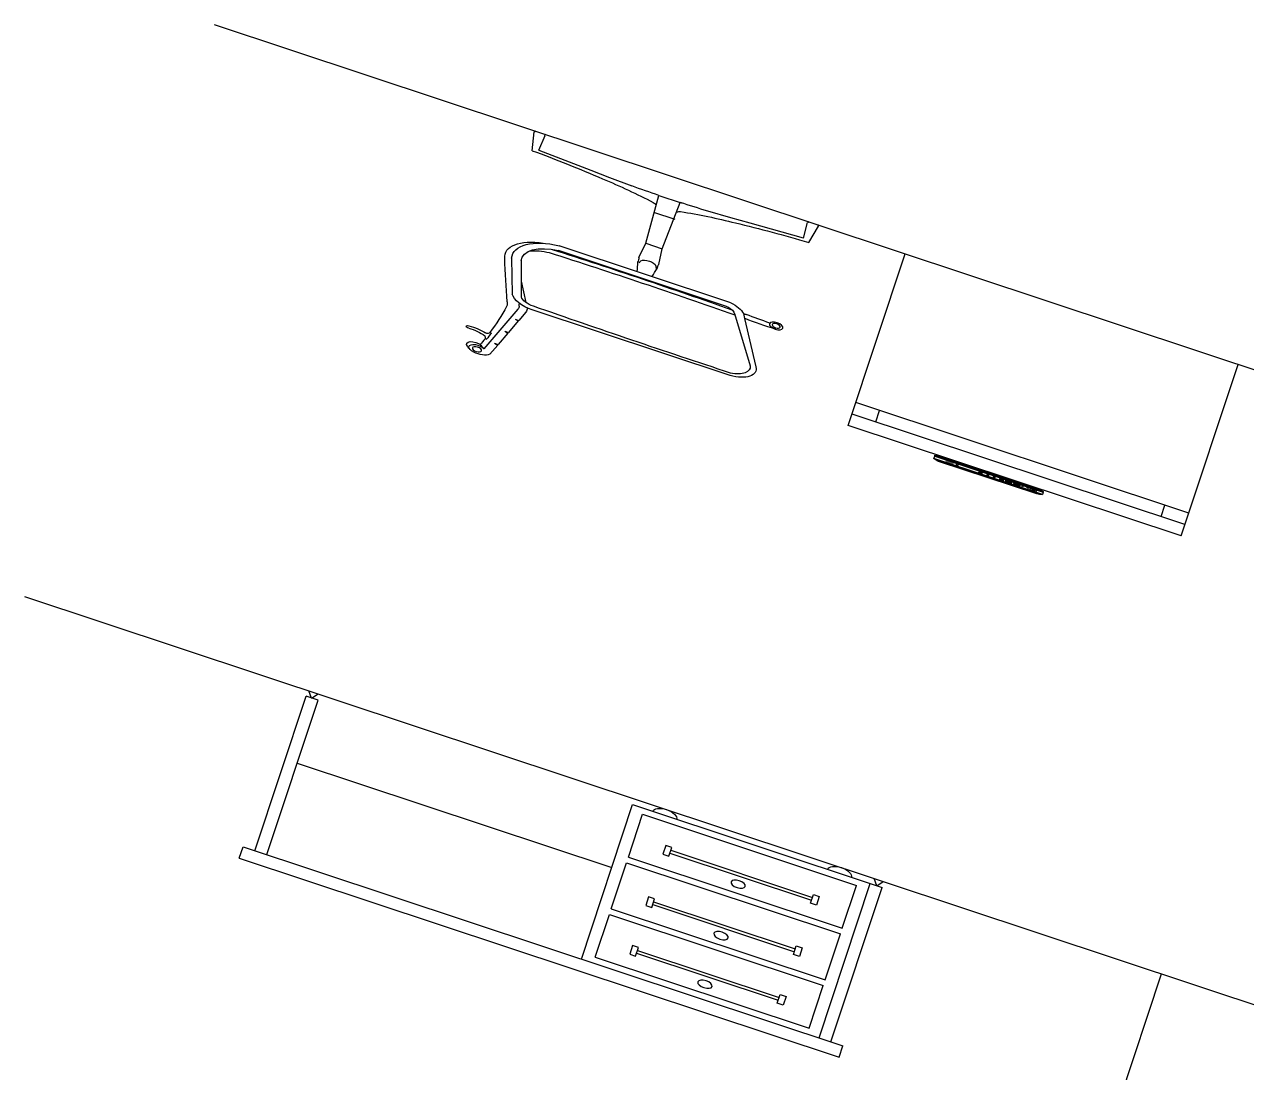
# Model space of a CAD drawing. Header units: millimetres. Extents: x -36495272392165 to 352544598049420, y -228287860276617 to 83349.
# Drawn here: x -12533222067275 to 30016915831593, y -56886470213052 to -20409647654438 of the extents above; entities that cross this region are included whole.
import ezdxf

# ---------------------------------------------------------------- set-up
doc = ezdxf.new("R2010")
doc.units = ezdxf.units.MM
doc.header["$MEASUREMENT"] = 0

# ---------------------------------------------------------------- blocks, each defined once
blk = doc.blocks.new('working_place (2)')
for p, q in [((617.7, 5781.7), (1879.2, 5781.7)), ((617.7, 5781.7), (617.7, 5731.7)), ((1879.2, 5781.7), (1879.2, 5731.7)), ((2437.7, 5781.7), (2437.7, 5031.7)), ((617.7, 5731.7), (1879.2, 5731.7)), ((642.7, 5731.7), (642.7, 5056.7)), ((667.7, 5731.7), (667.7, 5056.7)), ((1329.2, 5731.7), (1329.2, 5056.7)), ((1829.2, 5731.7), (1829.2, 5056.7)), ((1854.2, 5731.7), (1854.2, 5056.7)), ((1354.2, 5706.7), (1354.2, 5519.2)), ((1354.2, 5706.7), (1804.2, 5706.7)), ((1804.2, 5706.7), (1804.2, 5519.2)), ((1417.7, 5649.2), (1430.2, 5649.2)), ((1417.7, 5611.7), (1417.7, 5649.2)), ((1430.2, 5649.2), (1430.2, 5611.7)), ((1430.2, 5636.7), (1728.2, 5636.7)), ((1740.7, 5649.2), (1728.2, 5649.2)), ((1728.2, 5649.2), (1728.2, 5611.7)), ((1740.7, 5611.7), (1740.7, 5649.2)), ((1430.2, 5611.7), (1417.7, 5611.7)), ((1430.2, 5624.2), (1728.2, 5624.2)), ((1728.2, 5611.7), (1740.7, 5611.7)), ((1354.2, 5519.2), (1804.2, 5519.2)), ((1354.2, 5494.2), (1354.2, 5294.2)), ((1354.2, 5494.2), (1804.2, 5494.2)), ((1804.2, 5494.2), (1804.2, 5294.2)), ((1417.7, 5436.7), (1430.2, 5436.7)), ((1417.7, 5399.2), (1417.7, 5436.7)), ((1430.2, 5436.7), (1430.2, 5399.2)), ((1430.2, 5424.2), (1728.2, 5424.2)), ((1728.2, 5436.7), (1728.2, 5399.2)), ((1740.7, 5436.7), (1728.2, 5436.7)), ((1740.7, 5399.2), (1740.7, 5436.7)), ((1430.2, 5399.2), (1417.7, 5399.2)), ((1430.2, 5411.7), (1728.2, 5411.7)), ((1728.2, 5399.2), (1740.7, 5399.2)), ((667.7, 5331.7), (1329.2, 5331.7)), ((1354.2, 5294.2), (1804.2, 5294.2)), ((1354.2, 5269.2), (1354.2, 5081.7)), ((1354.2, 5269.2), (1804.2, 5269.2)), ((1804.2, 5269.2), (1804.2, 5081.7)), ((1417.7, 5211.7), (1430.2, 5211.7)), ((1417.7, 5174.2), (1417.7, 5211.7)), ((1430.2, 5211.7), (1430.2, 5174.2)), ((1430.2, 5199.2), (1728.2, 5199.2)), ((1740.7, 5211.7), (1728.2, 5211.7)), ((1728.2, 5211.7), (1728.2, 5174.2)), ((1740.7, 5174.2), (1740.7, 5211.7)), ((1430.2, 5174.2), (1417.7, 5174.2)), ((1430.2, 5186.7), (1728.2, 5186.7)), ((1728.2, 5174.2), (1740.7, 5174.2)), ((1354.2, 5081.7), (1804.2, 5081.7)), ((667.7, 5056.7), (642.7, 5056.7)), ((654.2, 5056.7), (644.6, 5031.7)), ((654.2, 5056.7), (663.8, 5031.7)), ((1329.2, 5056.7), (1854.2, 5056.7)), ((1842.7, 5056.7), (1833.1, 5031.7)), ((1842.7, 5056.7), (1852.3, 5031.7)), ((46.1, 5031.7), (20372.3, 5031.7)), ((777.5, 3420.4), (784.7, 3423.4)), ((777.5, 3420.4), (785.3, 3420.4)), ((756.7, 3414.8), (759.7, 3415.2)), ((761.8, 3383.8), (765.3, 3384.3)), ((789.4, 3359.7), (796.7, 3362.6)), ((789.4, 3359.7), (797.2, 3359.7)), ((801.4, 3298.9), (808.6, 3301.8)), ((801.4, 3298.9), (809.2, 3298.9)), ((2199.6, 3281.7), (1499.6, 3281.7)), ((1499.6, 3281.7), (1499.6, 2531.7)), ((2199.6, 3281.7), (2199.6, 2531.7)), ((1244.3, 3239.6), (828.1, 3239.6)), ((2199.6, 3231.7), (1499.6, 3231.7)), ((1549.6, 3231.7), (1549.6, 3181.7)), ((2149.6, 3231.7), (2149.6, 3181.7)), ((756.4, 3062.7), (780.1, 3203.9)), ((776.3, 3060.2), (799.3, 3205.4)), ((789.2, 3141.6), (811.3, 3218.6)), ((1213.4, 2989.2), (1276.1, 3175.3)), ((1235.9, 2995.6), (1287.5, 3172.1)), ((2199.6, 3181.7), (1499.6, 3181.7)), ((1230.5, 2978.2), (1235.9, 2995.6)), ((1196.4, 2971.9), (840.9, 2971.9)), ((1199.7, 2951.9), (839.1, 2951.9)), ((997, 2894.9), (1001.2, 2829.2)), ((1039.5, 2894.9), (1036.2, 2829.2)), ((1001.2, 2829.2), (996.2, 2623.5)), ((1001.2, 2829.2), (1036.2, 2829.2)), ((1036.2, 2829.2), (1041.2, 2623.5)), ((996.2, 2696.1), (1041.2, 2696.1)), ((727.7, 2613.1), (719.7, 2535.8)), ((740.2, 2602.3), (851.2, 2613.5)), ((851.2, 2613.5), (891, 2617.2)), ((891, 2617.2), (938.9, 2621.3)), ((996.2, 2623.5), (1043.2, 2623.5)), ((1044.6, 2623.5), (1043.2, 2623.7)), ((1146.4, 2617.2), (1098.5, 2621.3)), ((1186.2, 2613.5), (1146.4, 2617.2)), ((1297.2, 2602.3), (1186.2, 2613.5)), ((1309.7, 2613.1), (1317.7, 2535.8)), ((740.2, 2602.3), (742.7, 2535.8)), ((1297.2, 2602.3), (1294.7, 2535.8)), ((46.1, 2531.7), (20372.3, 2531.7)), ((721.5, 2534.4), (720.1, 2535.8)), ((720.1, 2531.7), (721.5, 2534.4)), ((740.8, 2534.4), (742.3, 2535.8)), ((742.3, 2531.7), (740.8, 2534.4)), ((1296.6, 2534.4), (1295.1, 2535.8)), ((1295.1, 2531.7), (1296.6, 2534.4)), ((1315.9, 2534.4), (1317.3, 2535.8)), ((1317.3, 2531.7), (1315.9, 2534.4))]:
    blk.add_line(p, q)
for points in [[(784.7, 3423.4), (775.5, 3470.2, 0.370183), (743.8, 3482.7)], [(801, 3242.4, 0.080733), (800.6, 3255.3), (761.1, 3456)], [(817.5, 3238.5, 0.094337), (817.4, 3257.2), (809.2, 3298.9)], [(801, 3242.4, 0.000958), (799.5, 3230.6, 0.000958)]]:
    blk.add_lwpolyline(points, format="xyb")
for points in [[(796.7, 3362.6), (785.3, 3420.4)], [(808.6, 3301.8), (797.2, 3359.7)], [(1880.1, 3292.4), (1876.7, 3292.4), (1876.7, 3290.8), (1875.5, 3290.8), (1875.5, 3290), (1871.6, 3290), (1871.6, 3290.8), (1870.4, 3290.8), (1870.4, 3292.4), (1867, 3292.4)]]:
    blk.add_lwpolyline(points)
for points in [[(1682.5, 3299.5), (1910.6, 3299.5, 0.131114), (1899.6, 3305.2), (1693.4, 3305.2, 0.131114)], [(1777.6, 3293), (1781.9, 3293, 1), (1781.9, 3295.9), (1777.6, 3295.9, 1)], [(1827.6, 3291.9), (1820.8, 3291.9, -0.414214), (1820, 3292.7), (1820, 3296.6, -0.414214), (1820.8, 3297.4), (1827.6, 3297.4, -0.414214), (1828.4, 3296.6), (1828.4, 3292.7, -0.414214)], [(1844.8, 3291.6), (1833, 3291.6, -0.414214), (1832.3, 3292.4), (1832.3, 3296.6, -0.414214), (1833, 3297.3), (1844.8, 3297.3, -0.414214), (1845.5, 3296.6), (1845.5, 3292.4, -0.414214)], [(1862.2, 3291.6), (1850.4, 3291.6, -0.414214), (1849.7, 3292.4), (1849.7, 3296.6, -0.414214), (1850.4, 3297.3), (1862.2, 3297.3, -0.414214), (1862.9, 3296.6), (1862.9, 3292.4, -0.414214)], [(1879.4, 3290), (1867.7, 3290, -0.414214), (1867, 3290.8), (1867, 3298.4, -0.414214), (1867.7, 3299.2), (1879.4, 3299.2, -0.414214), (1880.1, 3298.4), (1880.1, 3290.8, -0.414214)], [(1896.6, 3291.8), (1884.8, 3291.8, -0.414214), (1884.1, 3292.5), (1884.1, 3296.9, -0.414214), (1884.8, 3297.6), (1896.6, 3297.6, -0.414214), (1897.4, 3296.9), (1897.4, 3292.5, -0.414214)], [(1695.7, 3281.7), (1896.2, 3281.7, 0.172682), (1910.6, 3286.8), (1682.5, 3286.8), (1682.5, 3285.9, 0.156203)]]:
    blk.add_lwpolyline(points, format="xyb", close=True)
for points in [[(1682.5, 3289.3), (1910.6, 3289.3), (1910.6, 3299.5), (1682.5, 3299.5)], [(1827.4, 3293.4), (1820.9, 3293.4), (1820.9, 3295), (1827.4, 3295)], [(1844.5, 3292.7), (1833.3, 3292.7), (1833.3, 3294.7), (1844.5, 3294.7)], [(1861.9, 3292.7), (1850.7, 3292.7), (1850.7, 3294.7), (1861.9, 3294.7)], [(1910.6, 3288.5), (1682.5, 3288.5), (1682.5, 3286.8), (1910.6, 3286.8)]]:
    blk.add_lwpolyline(points, close=True)
for centre, radius in [((1579.2, 5669.2), 15), ((1579.2, 5456.7), 15), ((1579.2, 5231.7), 15), ((748.1, 3467.5), 9.62), ((1707.3, 3294.6), 0.353), ((1709.4, 3294.6), 0.353), ((1711.4, 3294.6), 0.353), ((1713.5, 3294.6), 0.353), ((1715.5, 3294.6), 0.353), ((1717.6, 3294.6), 0.353), ((1719.7, 3294.6), 0.353), ((1721.7, 3294.6), 0.353), ((1730.6, 3294.5), 2.33), ((1795.1, 3294.5), 2.33), ((1795.1, 3294.5), 1.75), ((1808.4, 3294.5), 2.33), ((1808.4, 3294.5), 1.75), ((1887.8, 3294.6), 0.502), ((1889.2, 3294.6), 0.502), ((1890.5, 3294.6), 0.502), ((1891.9, 3294.6), 0.502), ((1893.2, 3294.6), 0.502), ((1300.4, 2983.8), 14), ((1300.4, 2983.8), 8.24)]:
    blk.add_circle(centre, radius)
for centre, radius, start, end in [((1396.7, 5056.7), 25, 180, 0), ((1764.4, 5056.7), 25, 180, 0), ((741.7, 3458), 16.6, 144.9137, 310.5464), ((784.9, 3431.1), 67.5, 139.4316, 148.7896), ((748.1, 3466.5), 16.7, 104.6835, 321.1678), ((-808.3, 3130.7), 1590.8, 10.2911, 11.3778), ((855.8, 3369.8), 128.1, 137.6723, 143.7791), ((718.5, 3390.3), 5.05, 79.8121, 263.9814), ((727.4, 3437.7), 53.2, 259.8228, 300.1898), ((726.7, 3440.1), 45.4, 260.6933, 307.5402), ((756, 3387), 5.02, 45.3316, 111.9049), ((718.4, 3417.2), 38.4, 340.0351, 356.4566), ((-636.5, 3148.2), 1421.5, 9.5586, 10.827), ((739.4, 3380.3), 22.6, 8.9946, 27.1902), ((-808.3, 3130.7), 1590.8, 4.6431, 9.158), ((727.5, 3255.4), 50, 342.851, 4.6431), ((10244.7, 1367.1), 9653, 168.80832, 169.81895), ((828.1, 3189.6), 50, 90, 163.459), ((828.1, 3193.7), 30, 90, 163.459), ((1184.5, -7849.7), 11079.2, 89.6944, 91.84354), ((1233.5, 3186.5), 44, 345.2468, 76.7885), ((1239, 3188.6), 51.3, 341.2241, 84.0418), ((836.6, 3053.4), 95.1, 167.9137, 251.9352), ((855.7, 3050.5), 100, 172.9882, 260.4707), ((855.7, 3050.5), 80, 172.9882, 259.3429), ((839.3, 3070.5), 80, 228.572, 259.264), ((976.7, 9221.4), 6231.4, 268.59999, 272.19103), ((976.7, 9205.2), 6231.4, 268.62834, 272.10967), ((1185.4, 2999.8), 30, 291.6146, 343.459), ((1185.5, 2999.6), 49.8, 286.6077, 334.5463), ((976.1, 9204.4), 6231.4, 272.33928, 272.39405), ((976.7, 9221.7), 6231.4, 272.38467, 272.39405), ((1286.2, 2429.4), 551.3, 89.9486, 95.1857), ((1286.8, 2446.7), 551.3, 88.5392, 95.1857), ((1298.7, 2947.5), 50.3, 86.7689, 87.5669), ((274.3, 3016.3), 730.5, 351.9414, 354.9375), ((1751.4, 3014.9), 719.6, 185.0287, 188.07), ((939.4, 2906.3), 58.7, 348.8237, 7.4798), ((1018.8, 2911.3), 17.1, 169.3395, 13.8058), ((1097.1, 2906.3), 58.7, 172.5202, 191.1763), ((977.1, 2679.3), 24.4, 301.8283, 321.7144), ((1060.3, 2679.3), 24.4, 218.2856, 238.1717), ((768.3, 3325.6), 702.9, 279.0693, 288.379), ((1269.1, 3325.6), 702.9, 251.621, 260.9307), ((655.9, 3831.3), 1220.3, 273.3713, 280.5391), ((1001.7, 1735.1), 888.4, 90.3546, 94.0574), ((1035.7, 1735.1), 888.4, 85.9426, 89.6454), ((1381.5, 3831.3), 1220.3, 259.4609, 266.6287)]:
    blk.add_arc(centre, radius, start, end)

msp = doc.modelspace()

# ---------------------------------------------------------------- block references
at = {"color": 7, "xscale": -17440635077.23526, "yscale": 8388791957.977852, "zscale": 17440635077.23526, "rotation": 161.6396296788874}
msp.add_blockref('working_place (2)', (-18538461.3, -8837506.7), dxfattribs=at)

doc.saveas('drawing.dxf')
